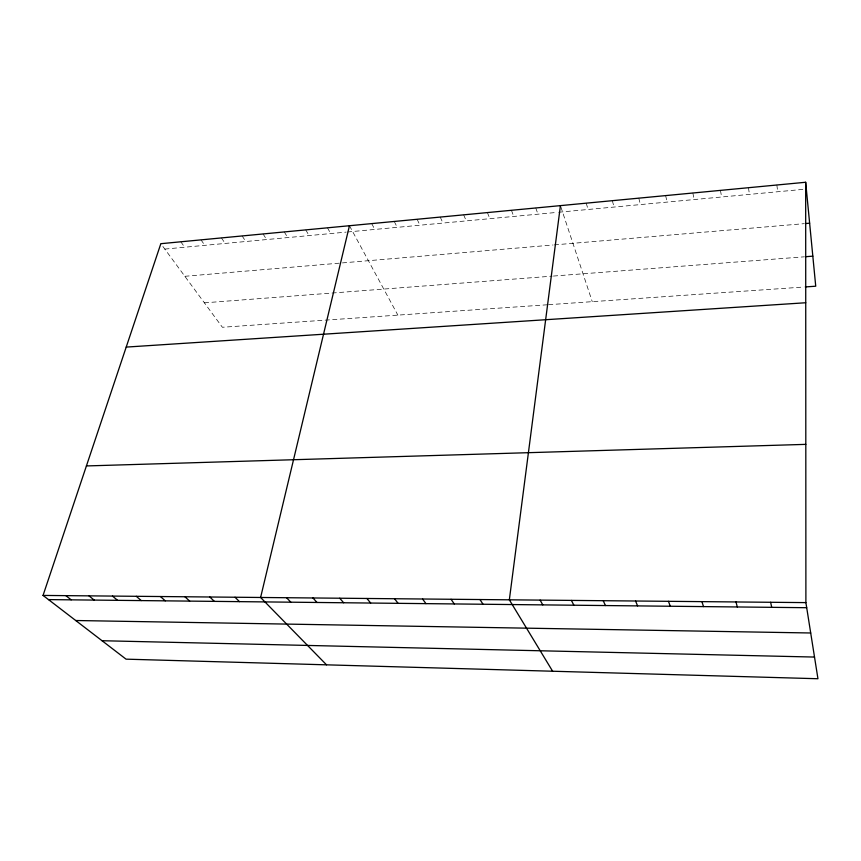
<?xml version="1.0" encoding="UTF-8"?>
<svg xmlns="http://www.w3.org/2000/svg" width="861" height="861" viewBox="0 0 861 861"><rect width="100%" height="100%" fill="white"/><g stroke="black" fill="none" stroke-linecap="round" stroke-linejoin="round"><path stroke-width="0.65" stroke-dasharray="4.3 3.23" d="M164.806 249.087L346.154 232.115M347.446 231.996L557.347 212.366M558.638 212.236L803.722 189.312M184.846 276.295L553.031 244.998M554.355 244.89L804.346 223.645M204.391 302.835L552.149 276.155M553.419 276.058L803.862 256.847M547.273 304.783L222.386 327.266L160.835 243.695M548.586 304.686L803.98 287.014M180.799 241.79L184.695 247.225M201.011 239.864L204.81 245.342M221.449 237.916L225.162 243.437M242.145 235.946L245.762 241.51M263.089 233.955L266.619 239.562M284.281 231.932L287.725 237.582M305.741 229.887L309.077 235.591M327.46 227.821L330.699 233.568M349.458 225.722L397.868 315.115M371.726 223.602L374.761 229.446M394.273 221.449L397.201 227.347M417.111 219.275L419.92 225.216M440.24 217.08L442.931 223.064M463.659 214.841L466.242 220.89M487.391 212.581L489.844 218.672M511.423 210.299L513.748 216.445M535.768 207.975L537.974 214.174M560.855 206.877L592.26 301.673M586.201 203.174L588.128 209.481M612.311 200.688L614.097 207.049M638.787 198.159L640.423 204.584M665.628 195.608L667.114 202.087M692.847 193.015L694.181 199.558M720.453 190.378L721.626 196.997M748.457 187.72L749.457 194.392M776.859 185.007L777.698 191.745"/><path stroke-width="1.29" d="M560.436 205.628L509.346 599.826L552.622 671.225M349.458 225.722L260.603 597.48L326.523 664.832M805.67 182.263L805.896 602.614L817.95 678.737L126.05 659.16L43.05 595.425L160.835 243.695L805.67 182.263L815.733 286.207L805.293 286.928M805.67 223.537L809.631 223.193M805.143 256.739L812.827 256.158M126.212 347.091L805.735 302.749M86.412 465.941L805.81 444.362M43.05 595.425L805.896 602.614M48.485 599.6L806.703 607.705M75.725 620.512L810.707 632.986M102.039 640.724L814.517 657.061M65.867 595.64L71.194 599.837M89.006 595.866L94.215 600.085M112.479 596.081L117.58 600.332M136.275 596.307L141.258 600.591M160.426 596.533L165.29 600.849M184.921 596.77L189.668 601.107M209.783 596.996L214.389 601.376M235.01 597.243L239.487 601.645M286.595 597.728L290.781 602.183M312.963 597.975L317.009 602.474M339.74 598.223L343.636 602.754M366.926 598.481L370.66 603.044M394.532 598.739L398.105 603.335M422.568 599.008L425.969 603.636M451.046 599.278L454.274 603.938M479.964 599.547L483.021 604.239M540.116 600.117L542.785 604.885M571.403 600.408L573.867 605.218M603.217 600.709L605.466 605.552M635.558 601.01L637.592 605.896M668.459 601.322L670.267 606.241M701.93 601.635L703.502 606.596M735.983 601.957L737.307 606.962M770.638 602.28L771.704 607.328"/></g></svg>
